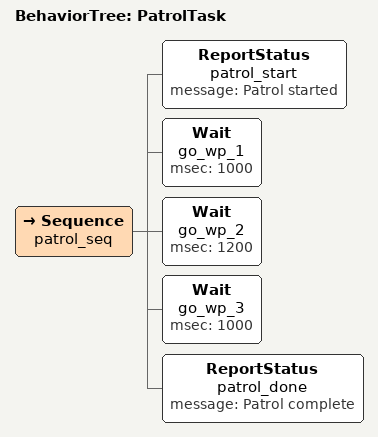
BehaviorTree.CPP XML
<root BTCPP_format="4">
  <BehaviorTree ID="PatrolTask">
    <Sequence name="patrol_seq">
      <ReportStatus name="patrol_start" message="Patrol started"/>
      <Wait name="go_wp_1" msec="1000"/>
      <Wait name="go_wp_2" msec="1200"/>
      <Wait name="go_wp_3" msec="1000"/>
      <ReportStatus name="patrol_done" message="Patrol complete"/>
    </Sequence>
  </BehaviorTree>
</root>
